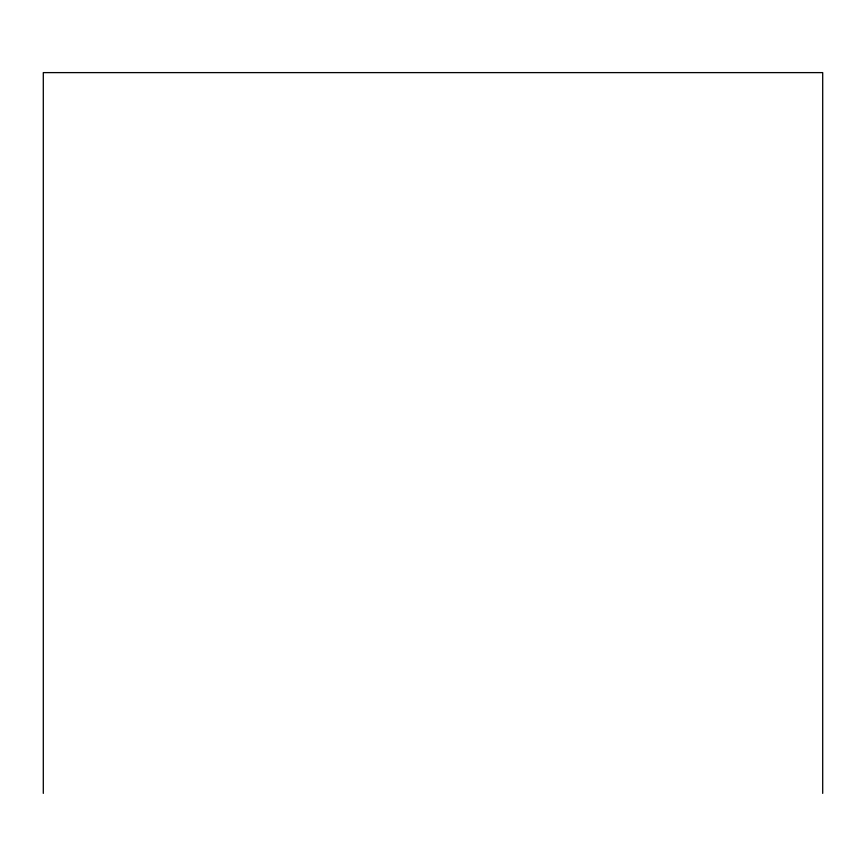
<?xml version="1.0" encoding="UTF-8"?>
<svg xmlns="http://www.w3.org/2000/svg" width="866" height="866" viewBox="0 0 866 866"><rect width="100%" height="100%" fill="white"/><g stroke="black" fill="none" stroke-linecap="round" stroke-linejoin="round"><path stroke-width="1.3" d="M822.7 793.386L822.7 72.614L43.3 72.614L43.3 793.386"/></g></svg>
